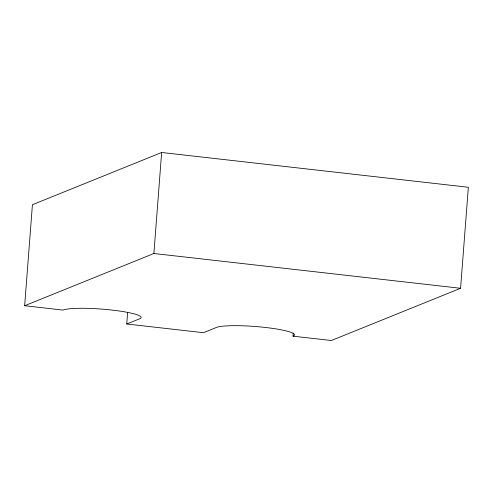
<?xml version="1.0" encoding="UTF-8"?>
<svg xmlns="http://www.w3.org/2000/svg" width="493" height="493" viewBox="0 0 493 493"><rect width="100%" height="100%" fill="white"/><g stroke="black" fill="none" stroke-linecap="round" stroke-linejoin="round"><path stroke-width="0.74" d="M126.738 324L139.661 318.78A39.939 5.349 4.4 0 0 112.096 310.079A39.939 5.349 4.4 0 0 62.987 310.079L24.65 305.734L32.421 204.718L161.655 152.485L468.35 187.266L460.579 288.282L331.345 340.515L293.008 336.171A39.939 5.349 4.4 0 0 265.444 327.469A39.939 5.349 4.4 0 0 216.335 327.475L203.412 332.695L126.738 324L127.619 312.519M24.65 305.734L153.884 253.501L161.655 152.485M293.008 336.171L293.243 333.108M153.884 253.501L460.579 288.282"/></g></svg>
